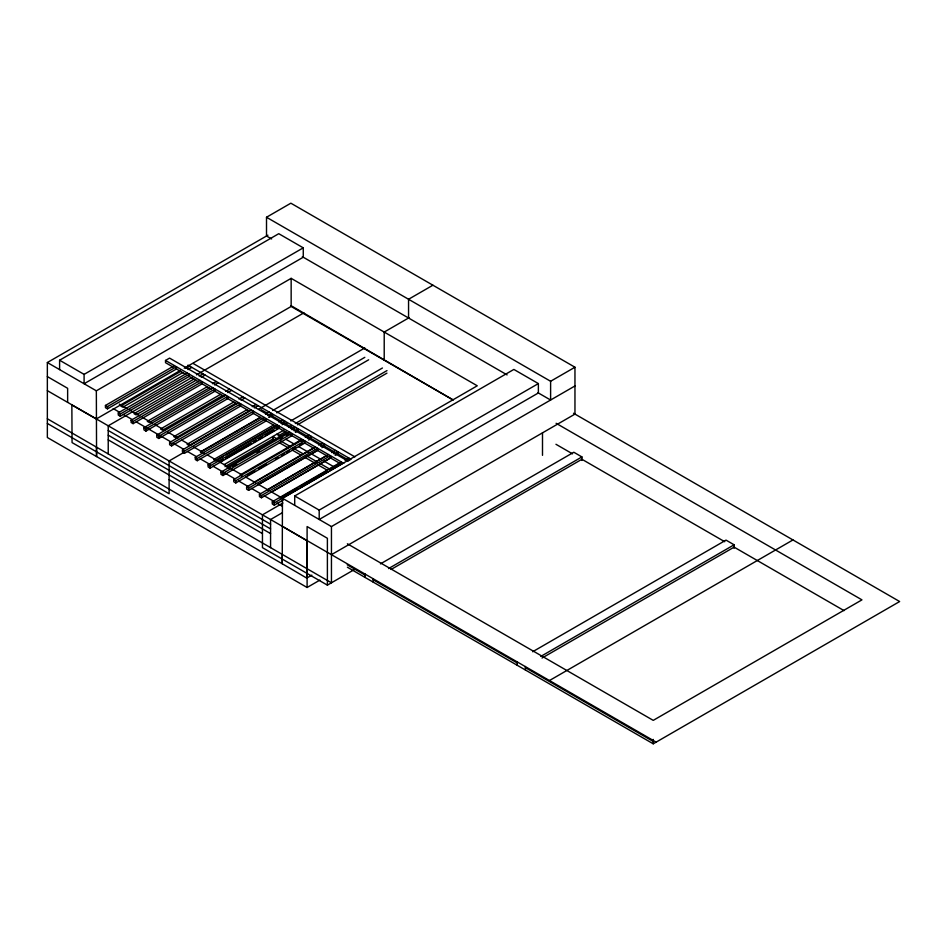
<?xml version="1.0" encoding="UTF-8"?>
<svg xmlns="http://www.w3.org/2000/svg" width="947" height="947" viewBox="0 0 947 947"><rect width="100%" height="100%" fill="white"/><g stroke="black" fill="none" stroke-linecap="round" stroke-linejoin="round"><path stroke-width="1.42" d="M319.849 580.12L307.1 587.483L47.35 437.514L47.35 362.535L96.345 390.815L291.155 278.347L477.264 385.796L282.455 498.264L282.23 563.749L306.733 578.084L311.823 575.149M306.733 578.084L306.946 540.725L282.455 526.39M271.635 238.952L266.509 236.004L266.509 217.254L290.859 203.191L574.959 367.223L574.959 414.088M47.35 362.535L267.918 235.187M59.602 360.227L278.761 233.696L303.265 247.842L303.265 257.217L84.094 383.748L84.094 374.373L59.602 360.227L59.602 369.602M84.094 374.373L303.265 247.842M173.147 367.093L165.512 362.689L165.512 360.452L169.572 358.108L347.869 461.059M105.448 405.446L107.461 406.606L176.45 366.773L176.45 368.999L107.461 408.844L105.448 407.683L105.448 405.446L174.449 365.613M180.38 370.419L96.345 418.941L71.854 404.985L72.067 442.604L96.57 456.561L96.345 390.815M184.203 368.217L291.155 306.461L453.045 399.93M180.794 371.354L120.743 406.026L122.814 407.222L182.866 372.55M185.908 368.407L189.743 366.193M187.98 369.602L191.815 367.389M118.28 412.856L120.293 414.017L189.282 374.183L189.282 376.409L120.293 416.242L118.28 415.094L118.28 412.856L187.281 373.023M192.643 377.06L108.23 425.795L108.23 453.921M196.491 374.846L303.928 312.818M194.064 379.013L134.012 413.685L136.084 414.881L196.136 380.209M199.178 376.066L203.013 373.852M201.249 377.261L205.085 375.048M131.112 420.267L133.125 421.427L202.113 381.594L202.113 383.819L133.125 423.652L131.112 422.504L131.112 420.267L200.113 380.434M207.334 386.672L147.282 421.344L149.354 422.54L209.405 387.868M212.436 383.724L216.271 381.511M214.519 384.92L218.343 382.706M143.956 427.677L145.956 428.837L214.957 389.004L214.957 391.229L145.956 431.063L143.956 429.902L143.956 427.677L212.945 387.844M220.592 394.331L160.54 429.003L162.612 430.198L222.663 395.526M225.706 391.383L229.541 389.17M227.777 392.579L231.613 390.365M156.788 435.087L158.788 436.247L227.789 396.414L227.789 398.64L158.788 438.473L156.788 437.313L156.788 435.087L225.777 395.254M432.909 285.213L408.559 299.264L408.559 318.014M233.862 401.99L173.81 436.662L175.882 437.857L235.933 403.185M238.975 399.042L242.811 396.829M241.047 400.238L244.882 398.024M169.62 442.498L171.62 443.658L240.621 403.824L240.621 406.05L171.62 445.883L169.62 444.723L169.62 442.498L238.608 402.664M247.131 409.649L187.08 444.321L189.151 445.516L249.203 410.844M252.233 406.701L256.069 404.487M409.187 317.647L384.21 332.066L384.21 360.191M254.317 407.897L258.14 405.683M182.451 449.908L184.452 451.068L253.453 411.223L253.453 413.46L184.452 453.293L182.451 452.133L182.451 449.908L251.44 410.075M184.452 452.086L169.111 460.952L169.111 493.754L47.35 423.451M258.638 409.258L364.808 347.963M260.389 417.307L200.338 451.979L202.409 453.175M265.503 414.36L269.339 412.146M201.084 451.861L259.916 417.887M272.712 410.501L364.808 357.339M195.283 457.318L197.284 458.466L266.285 418.633L266.285 420.87L197.284 460.704L195.283 459.544L195.283 457.318L264.284 417.485M267.575 415.555L271.41 413.342L271.41 415.567L268.853 417.047M269.114 417.272L272.949 415.058M276.773 412.845L368.667 359.789M273.659 424.966L213.608 459.638L215.679 460.834L223.35 456.407M278.773 422.019L282.608 419.805M208.115 464.728L210.127 465.877L279.116 426.043L279.116 428.281L210.127 468.114L208.115 466.954L208.115 464.728L277.116 424.895M225.907 454.927L275.731 426.162M280.845 423.214L284.68 421.001L284.68 423.226L282.123 424.706M220.734 461.367L223.279 459.899M225.824 458.431L251.286 443.729M253.832 442.249L256.377 440.781M258.922 439.313L262.745 437.112M265.29 435.632L274.204 430.494M276.749 429.015L279.294 427.547M284.396 424.611L286.941 423.143M290.765 420.93L382.434 368.004M224.001 464.705L283.84 430.151M288.93 427.215L291.487 425.748M295.298 423.534L386.98 370.608M225.007 466.646L272.866 439.017L275.435 440.485M278.205 435.928L285.887 431.501M291.001 428.541L293.558 427.061M297.394 424.848L386.944 373.142M286.929 432.625L226.878 467.297L228.949 468.493M292.031 429.678L295.866 427.464M220.947 472.139L222.959 473.287L291.948 433.454L291.948 435.691L222.959 475.524L220.947 474.364L220.947 472.139L289.948 432.294M232.784 466.279L236.608 464.066M257.051 452.264L259.608 450.784M280.052 438.982L282.608 437.514M286.444 435.3L289.001 433.821M294.115 430.873L297.938 428.66L297.938 430.885L295.393 432.365M301.466 439.55L240.136 474.956L242.219 476.152M305.301 437.336L309.136 435.123M233.779 479.537L235.791 480.697L304.78 440.864L304.78 443.101L235.791 482.934L233.779 481.774L233.779 479.537L302.78 439.704M307.373 438.532L311.208 436.318L311.208 438.544L308.651 440.024M247.321 475.43L254.992 471.002M258.827 468.789L266.486 464.361M275.435 459.2L277.992 457.732M281.827 455.519L284.372 454.039M286.929 452.559L289.486 451.092M293.321 448.878L295.878 447.398M299.714 445.185L302.271 443.717M253.405 482.615L313.457 447.943M318.571 444.995L322.406 442.782M246.622 486.947L248.623 488.107L317.624 448.274L317.624 450.512L248.623 490.345L246.622 489.185L246.622 486.947L315.611 447.114M320.642 446.191L324.478 443.977L324.478 446.203L321.921 447.682M258.034 484.568L316.807 450.63M259.454 494.358L261.455 495.518L330.456 455.685L330.456 457.91L261.455 497.755L259.454 496.595L259.454 494.358L328.443 454.524M266.675 490.274L326.727 455.602M331.841 452.654L335.664 450.441M333.912 453.85L337.736 451.636L337.736 453.862L335.191 455.341M271.304 492.227L331.355 457.555M283.236 499.992L274.287 505.153L272.286 504.005L272.286 501.768L341.275 461.935M279.933 497.933L297.832 487.61M300.377 486.131L327.212 470.635M329.769 469.167L338.718 463.994M345.099 460.313L348.934 458.099M272.286 501.768L274.287 502.928L343.288 463.095M348.449 460.775L351.006 459.295L187.92 365.14M294.706 505.343L294.706 495.968L513.866 369.437L538.37 383.582L538.37 392.958L319.198 519.489L319.198 510.113L538.37 383.582M282.916 503.023L262.449 514.837L262.449 547.65L327.39 585.139L354.249 569.632M282.076 512.883L270.57 519.524L270.57 547.65M266.509 217.254L550.609 381.274L574.959 367.223M282.455 498.264L331.45 526.556L574.959 385.962M331.45 554.67L574.959 414.111M380.445 563.879L573.799 452.24L581.92 456.928L581.92 460.443M388.566 568.567L581.92 456.928M391.123 569.431L581.92 459.271L724.727 541.72M532.64 651.749L726.006 540.11L734.114 544.797L734.114 548.313M540.761 656.437L734.114 544.797M542.039 658.035L734.114 547.141L844.061 610.626M549.461 680.538L792.97 539.944M347.383 567.217L653.241 743.809L899.65 601.534L573.515 413.247M276.915 434.152L281.993 437.064M285.805 439.242L294.695 444.332M298.494 446.511L308.651 452.335M311.196 453.791L321.341 459.615M323.886 461.059L334.042 466.883M276.666 438.674L272.854 436.496L272.866 440.272M280.478 440.852L290.634 446.676M293.168 448.132L303.324 453.956M307.136 456.134L317.292 461.947M319.826 463.403L329.982 469.227M279.27 442.687L288.243 447.824M292.09 450.026L301.063 455.164M304.91 457.365L315.162 463.249M317.719 464.717L326.691 469.854M302.342 256.684L507.107 374.905M537.813 392.638L550.609 400.025L550.609 381.274M556.102 423.285L861.959 599.865L653.241 720.371L347.383 543.791M555.96 444.285L572.533 453.85M193.164 363.482L354.912 456.868M261.123 409.637L267.03 413.046M270.57 415.082L281.2 421.226M283.555 422.587L294.186 428.719M296.541 430.08L308.355 436.898M310.711 438.26L321.341 444.403M323.696 445.765L334.327 451.897M336.694 453.258L348.496 460.076M165.512 360.452L343.808 463.391M175.692 368.572L185.884 374.456M188.429 375.923L198.621 381.807M201.166 383.275L211.359 389.158M213.904 390.626L224.096 396.509M226.641 397.977L236.833 403.86M239.378 405.328L249.57 411.211M252.115 412.691L287.77 433.276M290.315 434.744L301.785 441.361M304.33 442.829L314.522 448.712M317.067 450.18L327.248 456.063M329.805 457.543L339.985 463.426M294.706 495.968L319.198 510.113M119.346 404.097L126.993 408.512M129.55 409.992L139.742 415.875M142.299 417.355L152.491 423.238M155.048 424.706L165.24 430.601M167.797 432.069L177.989 437.964M181.812 440.166L190.738 445.315M193.295 446.795L204.765 453.412M207.31 454.891L241.734 474.755M245.557 476.968L255.761 482.852M258.306 484.331L268.51 490.215M271.055 491.682L281.259 497.577M113.19 408.583L119.594 412.276M123.43 414.49L132.391 419.663M136.226 421.877L170.78 441.823M173.337 443.303L183.576 449.221M187.411 451.435L196.372 456.608M200.208 458.822L210.447 464.728M213.004 466.208L234.761 478.768M238.608 480.981L248.848 486.9M251.405 488.38L260.354 493.553M264.201 495.766L274.441 501.673M276.998 503.153L282.111 506.112M47.35 376.586L67.639 388.306L67.639 402.368M47.35 390.649L656.141 742.128M347.229 564.791L365.08 575.089M373.201 579.777L517.275 662.959M525.396 667.647L653.241 741.465M108.23 430.494L270.57 524.212M108.23 435.182L270.57 528.9M108.23 439.858L270.57 533.587M169.111 479.691L262.449 533.587M47.35 418.775L331.45 582.796L331.45 526.556M291.096 305.703L452.938 399.847M653.241 739.406L653.241 743.809M542.501 432.826L542.501 455.329M525.396 666.475L525.396 669.991M517.275 661.787L517.275 665.303M373.201 578.605L373.201 582.121M365.08 573.918L365.08 577.433M327.39 585.139L327.39 538.275L307.1 526.556L307.1 587.483M291.155 278.347L291.155 306.461M282.289 554.409L282.289 563.785L96.511 456.525L96.511 447.15M274.287 502.928L274.287 505.153M261.455 495.518L261.455 497.755M248.623 488.107L248.623 490.345M235.791 480.697L235.791 482.934M222.959 473.287L222.959 475.524M210.127 465.877L210.127 468.114M197.284 458.466L197.284 460.704M184.452 451.068L184.452 453.293M171.62 443.658L171.62 445.883M158.788 436.247L158.788 438.473M145.956 428.837L145.956 431.063M133.125 421.427L133.125 423.652M120.293 414.017L120.293 416.242M107.461 406.606L107.461 408.844"/></g></svg>
